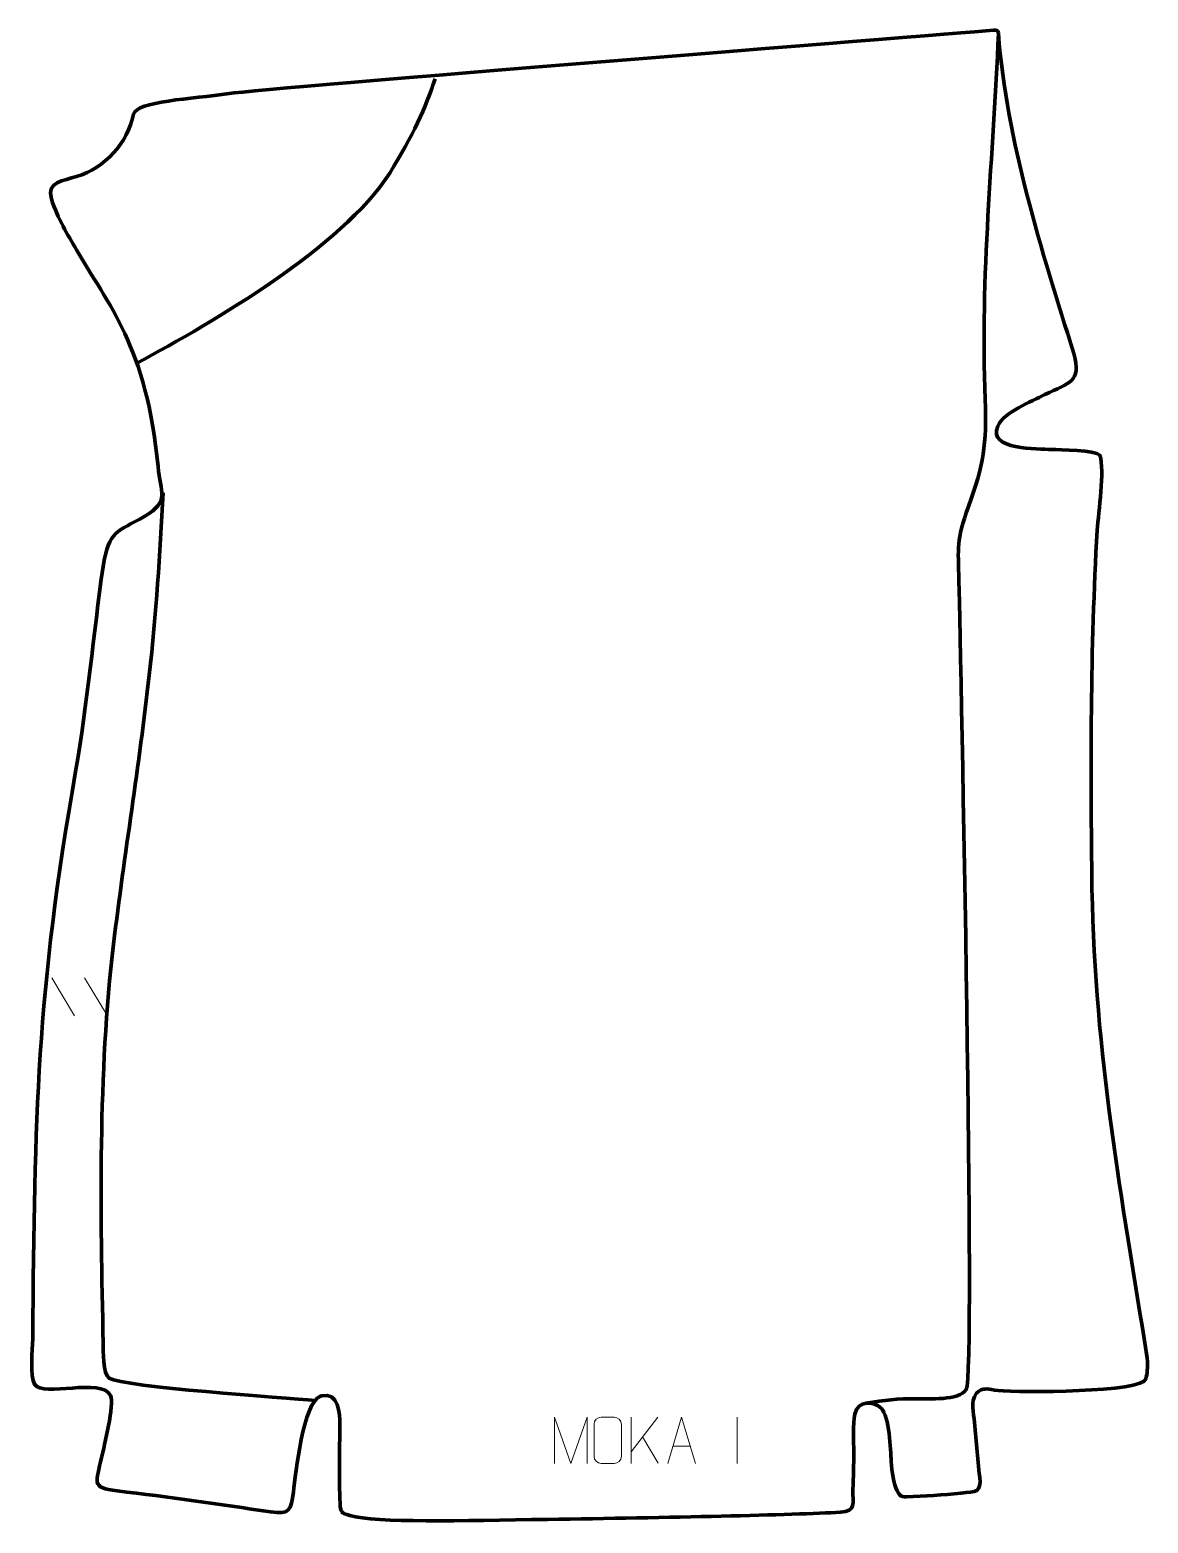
# Model space of a CAD drawing. Header units: millimetres. Extents: x -627 to -22, y 49 to 857.
import ezdxf

# ---------------------------------------------------------------- set-up
doc = ezdxf.new("R2010")
doc.units = ezdxf.units.MM
doc.header["$MEASUREMENT"] = 0
doc.layers.add('layer 1', color=7, linetype='Continuous', plot=False)
doc.layers.add('layer 2', color=7, linetype='Continuous')
doc.layers.add('layer 3', color=7, linetype='Continuous')

msp = doc.modelspace()

# ---------------------------------------------------------------- linework, layer by layer
at = {"layer": 'layer 1', "color": 250, "lineweight": 9}
for points in [[(-614.9882, 344.106), (-614.9882, 344.106), (-602.6239, 323.5617), (-602.6239, 323.5617)], [(-597.2583, 344.106), (-597.2583, 344.106), (-584.894, 323.5617), (-584.894, 323.5617)], [(-301.6021, 106.484), (-301.6021, 106.484), (-301.6021, 81.5304), (-301.6021, 81.5304)], [(-287.2259, 106.484), (-287.2259, 106.484), (-301.6021, 87.8443), (-301.6021, 87.8443)], [(-244.2275, 106.4943), (-244.2275, 106.4943), (-244.2275, 81.5202), (-244.2275, 81.5202)], [(-286.9006, 81.6262), (-286.9006, 81.6262), (-295.3711, 95.9398), (-295.3711, 95.9398)], [(-278.9753, 90.7799), (-278.9753, 90.7799), (-269.4796, 90.7799), (-269.4796, 90.7799)]]:
    msp.add_open_spline(points, degree=3, dxfattribs=at)
for points, knots in [([(-343.0939, 81.5283), (-343.0939, 81.5283), (-343.0939, 106.4862), (-343.0939, 106.4862), (-343.0939, 106.4862), (-343.0939, 106.4862), (-334.1688, 81.5283), (-334.1688, 81.5283), (-334.1688, 81.5283), (-334.1688, 81.5283), (-325.4089, 106.4857), (-325.4089, 106.4857), (-325.4089, 106.4857), (-325.4089, 106.4857), (-325.4089, 81.5283), (-325.4089, 81.5283)], [0, 0, 0, 0, 0.2, 0.2, 0.2, 0.2, 0.4, 0.4, 0.4, 0.4, 0.6, 0.6, 0.6, 0.6, 1, 1, 1, 1]), ([(-317.771, 106.4837), (-315.4453, 106.4837), (-313.1192, 106.4837), (-310.7931, 106.4837), (-310.7931, 106.4837), (-308.8465, 106.5193), (-306.8551, 105.0277), (-306.8284, 102.5901), (-306.8284, 102.5901), (-306.8288, 96.8432), (-306.8288, 91.0959), (-306.8284, 85.3482), (-306.8284, 85.3482), (-306.9682, 83.0248), (-308.6454, 81.5452), (-310.7931, 81.5344), (-310.7931, 81.5344), (-313.125, 81.5348), (-315.4569, 81.5348), (-317.7884, 81.5344), (-317.7884, 81.5344), (-319.7134, 81.429), (-321.6855, 83.3135), (-321.6743, 85.3308), (-321.6743, 85.3308), (-321.674, 91.1009), (-321.674, 96.8706), (-321.6743, 102.6399), (-321.6743, 102.6399), (-321.6701, 104.778), (-319.9234, 106.4972), (-317.771, 106.4837)], [0, 0, 0, 0, 0.11111111, 0.11111111, 0.11111111, 0.11111111, 0.22222222, 0.22222222, 0.22222222, 0.22222222, 0.33333333, 0.33333333, 0.33333333, 0.33333333, 0.44444444, 0.44444444, 0.44444444, 0.44444444, 0.55555556, 0.55555556, 0.55555556, 0.55555556, 0.66666667, 0.66666667, 0.66666667, 0.66666667, 0.77777778, 0.77777778, 0.77777778, 0.77777778, 1, 1, 1, 1]), ([(-281.6979, 81.5305), (-281.6979, 81.5305), (-274.3269, 106.484), (-274.3269, 106.484), (-274.3269, 106.484), (-274.3269, 106.484), (-266.757, 81.5305), (-266.757, 81.5305)], [0, 0, 0, 0, 0.33333333, 0.33333333, 0.33333333, 0.33333333, 1, 1, 1, 1])]:
    msp.add_open_spline(points, degree=3, knots=knots, dxfattribs=at)
at = {"layer": 'layer 2', "color": 142, "lineweight": 158}
for points, knots in [([(-174.6084, 114.0807), (-164.2928, 115.5152), (-157.7355, 116.6527), (-147.2675, 116.5154), (-147.2675, 116.5154), (-140.9664, 116.4328), (-124.105, 115.4007), (-120.3655, 121.4234), (-120.3655, 121.4234), (-115.1092, 129.8888), (-123.4446, 517.5123), (-124.2629, 558.6114), (-124.2629, 558.6114), (-124.6541, 578.214), (-125.9347, 579.8958), (-119.0982, 599.0776), (-119.0982, 599.0776), (-110.9534, 621.9303), (-109.1797, 632.6685), (-110.0673, 657.089), (-110.0673, 657.089), (-112.8997, 723.4506), (-105.6582, 788.9244), (-102.943, 855.0946)], [0, 0, 0, 0, 0.14285714, 0.14285714, 0.14285714, 0.14285714, 0.28571429, 0.28571429, 0.28571429, 0.28571429, 0.42857143, 0.42857143, 0.42857143, 0.42857143, 0.57142857, 0.57142857, 0.57142857, 0.57142857, 0.71428571, 0.71428571, 0.71428571, 0.71428571, 1, 1, 1, 1]), ([(-568.9469, 676.6244), (-526.7114, 699.6298), (-458.5595, 738.8731), (-432.1784, 779.4807), (-432.1784, 779.4807), (-419.8157, 799.5692), (-412.6163, 815.0456), (-407.658, 830.5246)], [0, 0, 0, 0, 0.33333333, 0.33333333, 0.33333333, 0.33333333, 1, 1, 1, 1]), ([(-554.6686, 606.6122), (-556.4863, 573.0719), (-558.4827, 541.4273), (-562.2392, 507.979), (-562.2392, 507.979), (-567.7142, 459.2286), (-575.6661, 411.0105), (-581.5484, 362.4519), (-581.5484, 362.4519), (-589.9826, 292.0959), (-588.728, 217.2411), (-587.163, 146.3641), (-587.163, 146.3641), (-587.0797, 142.5922), (-587.4067, 129.7164), (-583.9448, 127.582), (-583.9448, 127.582), (-576.2527, 122.8396), (-488.9936, 116.9833), (-472.5526, 115.5727)], [0, 0, 0, 0, 0.16666667, 0.16666667, 0.16666667, 0.16666667, 0.33333333, 0.33333333, 0.33333333, 0.33333333, 0.5, 0.5, 0.5, 0.5, 0.66666667, 0.66666667, 0.66666667, 0.66666667, 1, 1, 1, 1])]:
    msp.add_open_spline(points, degree=3, knots=knots, dxfattribs=at)
at = {"layer": 'layer 3', "color": 242, "lineweight": 158}
msp.add_open_spline([(-102.9557, 855.2515), (-98.1406, 795.8603), (-79.8992, 738.4197), (-62.1244, 681.8763), (-62.1244, 681.8763), (-57.9381, 666.0198), (-64.5205, 666.3246), (-77.7439, 659.6773), (-77.7439, 659.6773), (-85.0923, 655.9834), (-99.8511, 650.2593), (-103.326, 642.6045), (-103.326, 642.6045), (-109.2022, 629.6603), (-81.2068, 630.4541), (-74.3314, 630.0177), (-74.3314, 630.0177), (-69.6108, 629.7474), (-50.6708, 629.6559), (-48.0097, 626.865), (-48.0097, 626.865), (-45.3643, 618.2277), (-48.8256, 596.6634), (-49.4856, 586.2795), (-49.4856, 586.2795), (-53.2568, 522.4306), (-53.1645, 456.2411), (-52.3134, 392.2372), (-52.3134, 392.2372), (-50.5057, 301.3241), (-36.4842, 226.4686), (-22.4202, 138.4748), (-22.4202, 138.4748), (-21.9428, 133.1818), (-22.6343, 129.7773), (-23.0983, 127.2832), (-23.0983, 127.2832), (-24.4823, 119.8434), (-91.7159, 119.7557), (-102.9711, 120.9561), (-102.9711, 120.9561), (-108.8441, 121.5825), (-110.1442, 122.5495), (-113.4482, 120.6705), (-113.4482, 120.6705), (-118.1969, 117.1525), (-116.6059, 110.9654), (-116.122, 105.5282), (-116.122, 105.5282), (-115.1798, 94.9414), (-114.1729, 84.6378), (-113.048, 74.072), (-113.048, 74.072), (-112.1503, 65.6408), (-114.9167, 66.2483), (-123.1664, 65.4163), (-123.1664, 65.4163), (-132.8034, 64.4444), (-142.9258, 63.7474), (-152.6121, 63.4216), (-152.6121, 63.4216), (-156.1113, 63.3198), (-156.5176, 64.5926), (-157.656, 66.6722), (-157.656, 66.6722), (-159.7267, 70.4552), (-160.556, 76.9087), (-160.8828, 82.6178), (-160.8828, 82.6178), (-161.2495, 89.0224), (-161.9751, 106.8902), (-166.2734, 111.3165), (-166.2734, 111.3165), (-170.2332, 115.3941), (-179.0655, 115.7709), (-180.6582, 108.1135), (-180.6582, 108.1135), (-181.6021, 102.8162), (-181.239, 93.2601), (-181.1635, 87.6727), (-181.1635, 87.6727), (-181.1476, 80.8806), (-181.4481, 74.1907), (-181.603, 67.4129), (-181.603, 67.4129), (-181.7765, 59.8178), (-179.627, 55.6489), (-188.3856, 55.12), (-188.3856, 55.12), (-213.2371, 53.6193), (-282.7758, 52.1352), (-346.682, 51.2111), (-346.682, 51.2111), (-393.747, 50.5306), (-439.3315, 49.1887), (-453.7091, 53.3354), (-453.7091, 53.3354), (-458.6873, 54.7711), (-458.7505, 55.0874), (-459.0079, 59.9179), (-459.0079, 59.9179), (-459.7408, 73.6748), (-459.2573, 88.5615), (-459.1765, 102.4333), (-459.1765, 102.4333), (-459.1583, 108.5953), (-459.7321, 120.4384), (-469.089, 118.0506), (-469.089, 118.0506), (-469.089, 118.0506), (-469.5938, 117.8851), (-469.5938, 117.8851), (-469.5938, 117.8851), (-479.2758, 114.218), (-482.9061, 76.0571), (-484.2921, 66.2035), (-484.2921, 66.2035), (-485.751, 55.8322), (-486.2656, 53.8666), (-496.6919, 55.3099), (-496.6919, 55.3099), (-524.2863, 59.3387), (-551.8227, 63.4141), (-579.5364, 66.5941), (-579.5364, 66.5941), (-594.1272, 68.4888), (-590.9513, 71.2102), (-587.9993, 84.6685), (-587.9993, 84.6685), (-586.7034, 90.5773), (-580.9954, 113.7435), (-583.1572, 118.15), (-583.1572, 118.15), (-588.2284, 128.487), (-619.5044, 116.7101), (-624.3493, 124.3605), (-624.3493, 124.3605), (-626.8299, 128.2776), (-625.3631, 143.2328), (-625.3024, 148.7061), (-625.3024, 148.7061), (-624.1851, 271.081), (-623.2363, 334.94), (-602.0833, 455.8792), (-602.0833, 455.8792), (-595.7102, 492.9852), (-592.4143, 529.6235), (-587.2586, 566.72), (-587.2586, 566.72), (-583.8885, 586.4526), (-579.7375, 585.3054), (-564.6787, 593.8856), (-564.6787, 593.8856), (-551.0375, 602.128), (-556.1768, 606.7326), (-557.4874, 620.7157), (-557.4874, 620.7157), (-563.5785, 685.6982), (-584.7674, 708.8117), (-601.5797, 737.9622), (-601.5797, 737.9622), (-606.5425, 746.567), (-611.6072, 754.4905), (-615.1869, 765.6782), (-615.1869, 765.6782), (-618.0197, 774.5315), (-608.5545, 775.5474), (-601.5467, 777.6679), (-601.5467, 777.6679), (-586.057, 782.3549), (-574.0848, 795.7752), (-570.6938, 811.4513), (-570.6938, 811.4513), (-569.1854, 818.4242), (-539.3363, 819.6431), (-519.0481, 822.574), (-519.0481, 822.574), (-499.7159, 825.3668), (-139.5492, 854.1286), (-105.651, 856.8326), (-105.651, 856.8326), (-104.0809, 856.9578), (-103.0986, 857.0145), (-102.9557, 855.2515)], degree=3, knots=[0, 0, 0, 0, 0.0212766, 0.0212766, 0.0212766, 0.0212766, 0.04255319, 0.04255319, 0.04255319, 0.04255319, 0.06382979, 0.06382979, 0.06382979, 0.06382979, 0.08510638, 0.08510638, 0.08510638, 0.08510638, 0.10638298, 0.10638298, 0.10638298, 0.10638298, 0.12765957, 0.12765957, 0.12765957, 0.12765957, 0.14893617, 0.14893617, 0.14893617, 0.14893617, 0.17021277, 0.17021277, 0.17021277, 0.17021277, 0.19148936, 0.19148936, 0.19148936, 0.19148936, 0.21276596, 0.21276596, 0.21276596, 0.21276596, 0.23404255, 0.23404255, 0.23404255, 0.23404255, 0.25531915, 0.25531915, 0.25531915, 0.25531915, 0.27659574, 0.27659574, 0.27659574, 0.27659574, 0.29787234, 0.29787234, 0.29787234, 0.29787234, 0.31914894, 0.31914894, 0.31914894, 0.31914894, 0.34042553, 0.34042553, 0.34042553, 0.34042553, 0.36170213, 0.36170213, 0.36170213, 0.36170213, 0.38297872, 0.38297872, 0.38297872, 0.38297872, 0.40425532, 0.40425532, 0.40425532, 0.40425532, 0.42553191, 0.42553191, 0.42553191, 0.42553191, 0.44680851, 0.44680851, 0.44680851, 0.44680851, 0.46808511, 0.46808511, 0.46808511, 0.46808511, 0.4893617, 0.4893617, 0.4893617, 0.4893617, 0.5106383, 0.5106383, 0.5106383, 0.5106383, 0.53191489, 0.53191489, 0.53191489, 0.53191489, 0.55319149, 0.55319149, 0.55319149, 0.55319149, 0.57446809, 0.57446809, 0.57446809, 0.57446809, 0.59574468, 0.59574468, 0.59574468, 0.59574468, 0.61702128, 0.61702128, 0.61702128, 0.61702128, 0.63829787, 0.63829787, 0.63829787, 0.63829787, 0.65957447, 0.65957447, 0.65957447, 0.65957447, 0.68085106, 0.68085106, 0.68085106, 0.68085106, 0.70212766, 0.70212766, 0.70212766, 0.70212766, 0.72340426, 0.72340426, 0.72340426, 0.72340426, 0.74468085, 0.74468085, 0.74468085, 0.74468085, 0.76595745, 0.76595745, 0.76595745, 0.76595745, 0.78723404, 0.78723404, 0.78723404, 0.78723404, 0.80851064, 0.80851064, 0.80851064, 0.80851064, 0.82978723, 0.82978723, 0.82978723, 0.82978723, 0.85106383, 0.85106383, 0.85106383, 0.85106383, 0.87234043, 0.87234043, 0.87234043, 0.87234043, 0.89361702, 0.89361702, 0.89361702, 0.89361702, 0.91489362, 0.91489362, 0.91489362, 0.91489362, 0.93617021, 0.93617021, 0.93617021, 0.93617021, 0.95744681, 0.95744681, 0.95744681, 0.95744681, 1, 1, 1, 1], dxfattribs=at)

doc.saveas('drawing.dxf')
